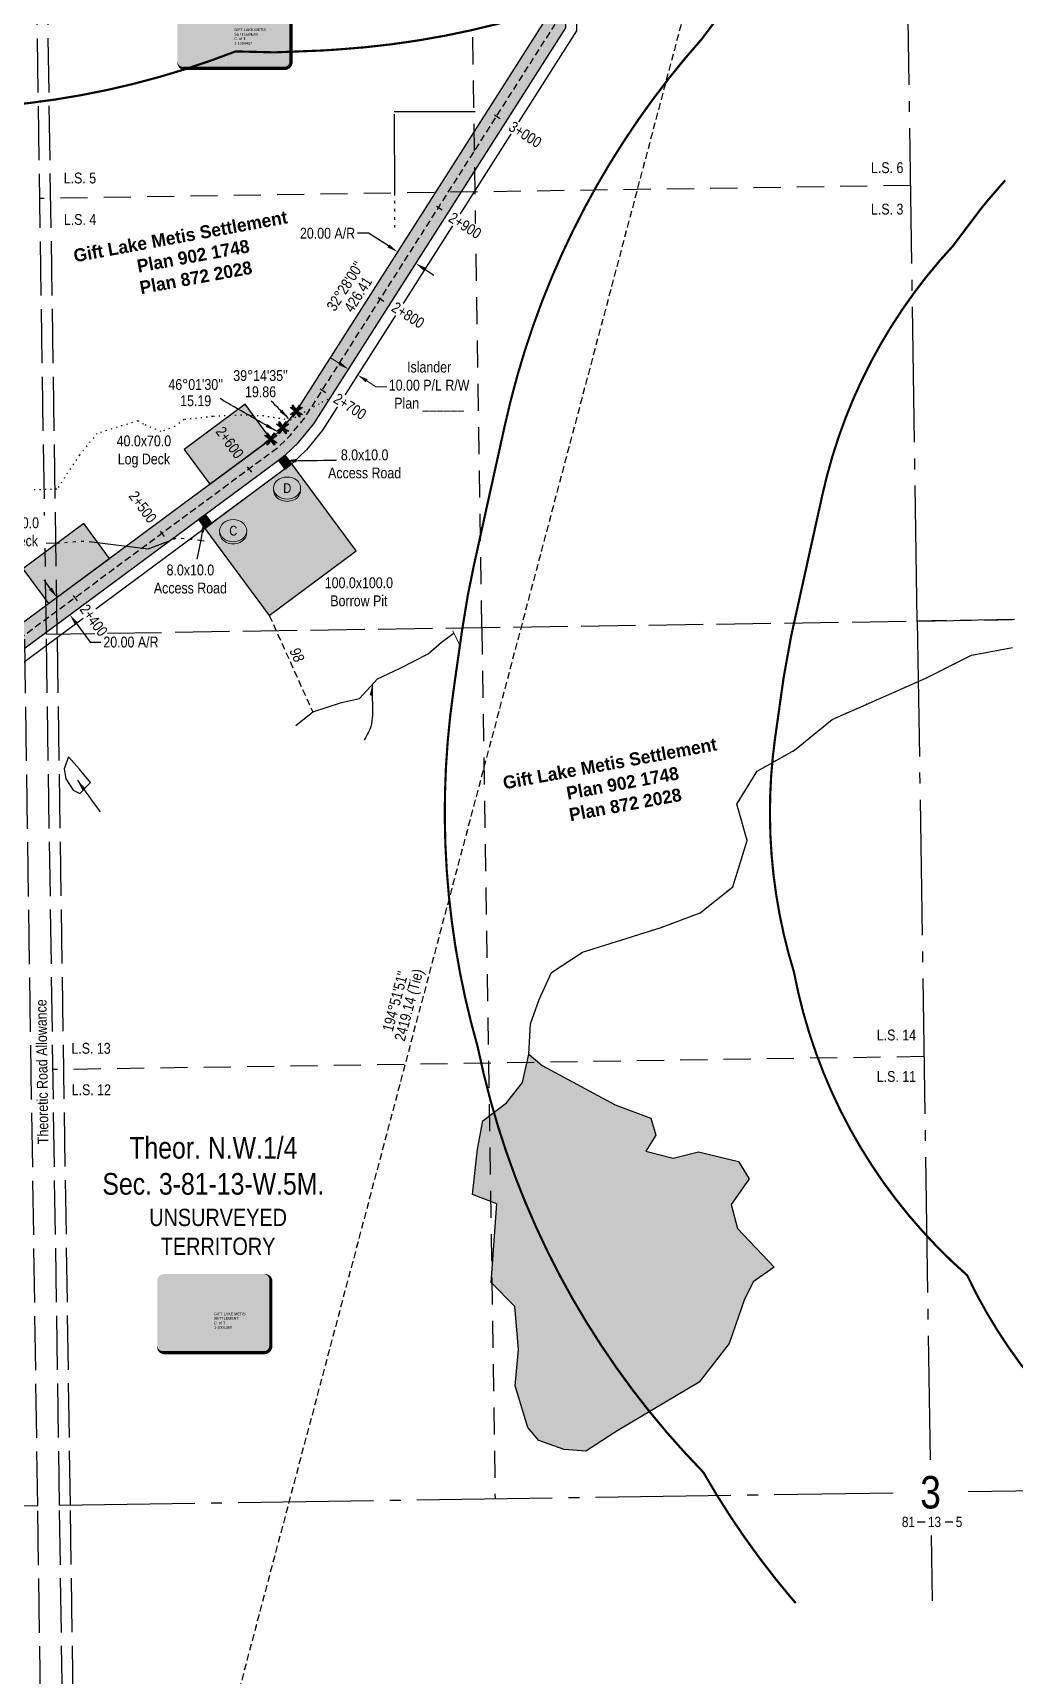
# Model space of a CAD drawing. Extents: x 562422 to 574052, y 6201080 to 6208306.
# Drawn here: x 564962 to 565868, y 6205594 to 6207110 of the extents above; entities that cross this region are included whole.
import ezdxf
from ezdxf.enums import TextEntityAlignment as Align

# ---------------------------------------------------------------- set-up
doc = ezdxf.new("R2018")
doc.units = 0
doc.header["$LTSCALE"] = 5
doc.header["$PDSIZE"] = 0.5
for name, pattern in [('DASHDOT2', [12.7, 6.35, -3.175, 0, -3.175]), ('foc-LSD', [8, 5, -3]), ('foc-QUARTERLINE', [33, 25, -3, 2, -3]), ('foc-SEISMIC', [20.5, 15, -1, 0.5, -1, 0.5, -1, 0.5, -1]), ('foc-TIELINE', [1.875, 1.25, -0.625]), ('foc-TOPO', [1, 0.2, -0.8]), ('foc-UNSURVEYED', [12.5, 10, -2.5]), ('foc-WHEELTRACKS', [2, 0.4, -1.6]), ('Solid', [0])]:
    doc.linetypes.add(name, pattern=pattern)
doc.layers.get('Defpoints').update_dxf_attribs({"color": 9})
for name, color, linetype in [('10', 1, 'Continuous'), ('9', 3, 'Continuous'), ('AS-OWNER', 7, 'Continuous'), ('AS-SEISMIC', 224, 'foc-SEISMIC'), ('AS-WILDLIFE', 131, 'DASHDOT2'), ('C-RW', 13, 'Continuous'), ('C-SYMBOL', 7, 'Continuous'), ('L-BD', 7, 'Continuous'), ('L-MON', 1, 'Continuous'), ('L-ROAD-T', 7, 'Continuous'), ('L-SECLBL', 7, 'Continuous'), ('L-SECQ', 8, 'foc-QUARTERLINE'), ('L-SECTION-LSD', 7, 'foc-LSD'), ('L-TIE', 7, 'foc-TIELINE'), ('L-TITLEDB-T', 4, 'Continuous'), ('L-UNS-T', 3, 'Continuous'), ('L-USEC', 7, 'foc-UNSURVEYED'), ('P-BUFFER-H 100m', 191, 'Continuous'), ('P-CHAINAGE-CL', 201, 'foc-TIELINE'), ('P-PROPOSED', 10, 'Continuous'), ('P-PROPOSED-H', 21, 'Continuous'), ('P-TEMP-H', 41, 'Continuous'), ('P-TEMP_BORROW PIT', 46, 'Continuous'), ('P-TEMP_LOG DECK', 46, 'Continuous'), ('P-TXT', 4, 'Continuous'), ('T-TIE', 201, 'foc-TIELINE'), ('T-VEGETATION CHANGE', 104, 'foc-TOPO'), ('T-WATER', 160, 'Continuous'), ('T-WATER-H', 133, 'Continuous'), ('T-WATER-P3', 160, 'foc-WHEELTRACKS'), ('T-WATER-T', 170, 'Continuous'), ('WETLAND', 143, 'Continuous'), ('WETLAND-T', 146, 'Continuous')]:
    doc.layers.add(name, color=color, linetype=linetype)
for name, color, linetype, lineweight in [('C-AR-T', 13, 'Continuous', 9), ('Lines', 7, 'Continuous', 0), ('P-CHAINAGE-T', 201, 'Continuous', 18), ('P-TEMP-T', 46, 'Continuous', 18), ('T-TIE-T', 201, 'Continuous', 18)]:
    doc.layers.add(name, color=color, linetype=linetype, lineweight=lineweight)
doc.styles.add('100L', font='ARIALN.TTF', dxfattribs={"height": 11})
doc.styles.add('175L', font='ARIALN.TTF', dxfattribs={"height": 20})
doc.styles.add('80CG', font='ARIALN.TTF', dxfattribs={"height": 10})
doc.styles.add('80L', font='ARIALN.TTF', dxfattribs={"height": 10})
doc.styles.add('80LS', font='ARIALNI.TTF', dxfattribs={"height": 10})
doc.styles.add('Crossing', font='ARIALN.TTF', dxfattribs={"height": 10})
doc.styles.add('foc-LtypeFont', font='ARIALN.TTF', dxfattribs={"height": 7.35})
doc.styles.add('MtXpl_Cordia_New', font='')
doc.styles.add('SIMPLEX', font='ARIALN.TTF')
doc.styles.get("Standard").update_dxf_attribs({"font": 'ARIALN.TTF'})
doc.styles.get('MtXpl_Cordia_New').set_extended_font_data('Cordia New', bold=True)
doc.linetypes.add('foc-TOPO-flowdirection-NOLINE', pattern='A,0,[">",foc-LtypeFont,S=0.3,R=0,X=0,Y=-0.945],-20,[">",foc-LtypeFont,S=0.3,R=0,X=0,Y=-0.945],0', length=20)
doc.dimstyles.new('Compass 5 000', dxfattribs={"dimscale": 5, "dimtxt": 9, "dimasz": 2, "dimexe": 0.2, "dimexo": 0.0625, "dimgap": 0.5, "dimtad": 0, "dimtih": 1, "dimtoh": 1, "dimzin": 0, "dimdsep": 46, "dimtxsty": '80CG', "dimcen": 0.1, "dimse1": 1, "dimse2": 1, "dimclrd": 256, "dimclrt": 256, "dimaunit": 1, "dimadec": 4, "dimazin": 0, "dimtfac": 0.06, "dimtofl": 0, "dimtmove": 0, "dimatfit": 1, "dimfxl": 0.2, "dimtolj": 1, "dimtzin": 0, "dimlwd": -1, "dimarcsym": 0})

# ---------------------------------------------------------------- blocks, each defined once
blk = doc.blocks.new('L-SECLBL')
at = {"layer": '9', "color": 7}
for p, q in [((-5.1, -27.8), (-12.3, -27.8)), ((20.7, -27.8), (13.5, -27.8))]:
    blk.add_line(p, q, dxfattribs=at)
at = {"layer": '10', "color": 2, "style": 'SIMPLEX'}
blk.add_attdef('SEC', text='', height=30, dxfattribs=at).set_placement((0, 0), align=Align.MIDDLE)
at = {"layer": '10', "color": 5, "style": '80L'}
blk.add_attdef('TWP', text='', height=9.5, dxfattribs=at).set_placement((-14.4, -27.4), align=Align.MIDDLE_RIGHT)
blk.add_attdef('RGE', text='', height=9.5, dxfattribs=at).set_placement((3.6, -27.4), align=Align.MIDDLE_CENTER)
blk.add_attdef('MER', text='', height=9.5, dxfattribs=at).set_placement((23.2, -27.4), align=Align.MIDDLE_LEFT)
blk = doc.blocks.new('*U43')
h = blk.add_hatch(color=255)
edge = h.paths.add_edge_path()
edge.add_line((-46.5, -37), (46.5, -37))
edge.add_arc((46.5, -31), 6, 270, 360)
edge.add_line((52.5, -31), (52.5, 29.5))
edge.add_arc((46.5, 29.5), 6, 0, 90)
edge.add_line((46.5, 35.5), (-46.5, 35.5))
edge.add_arc((-46.5, 29.5), 6, 90, 180)
edge.add_line((-52.5, 29.5), (-52.5, -31))
edge.add_arc((-46.5, -31), 6, 180, 270)
at = {"color": 14, "flags": 128}
blk.add_lwpolyline([(-46.5, -37, 3, 3, 0), (46.5, -37, 3, 3, 0.414214), (52.5, -31, 3, 3, 0), (52.5, 29.5, 3, 0, 0.414214), (46.5, 35.5, 0, 0, 0), (-46.5, 35.5, 0, 0, 0.414214), (-52.5, 29.5, 0, 0, 0), (-52.5, -31, 0, 3, 0.414214)], format="xyseb", close=True, dxfattribs=at)
at = {"color": 14, "lineweight": 30, "flags": 104}
blk.add_attdef('ENTER_TEXT', text='', height=10, dxfattribs=at).set_placement((0, 0), align=Align.MIDDLE_CENTER)
blk = doc.blocks.new('*D46')
at = {"layer": 'Defpoints', "color": 0, "transparency": 16777216}
for p in [(565298.6, 6206908.2), (565289.7, 6206894.2), (565306.6, 6206883.4)]:
    blk.add_point(p, dxfattribs=at)
at = {"layer": 'P-TXT', "transparency": 16777216}
for p, q in [((565271.7, 6206925.3), (565261.7, 6206925.3)), ((565290.2, 6206913.6), (565271.7, 6206925.3)), ((565323.9, 6206892.1), (565332.3, 6206886.7))]:
    blk.add_line(p, q, dxfattribs=at)
for points in [[(565291.1, 6206915), (565289.3, 6206912.2), (565298.6, 6206908.2)], [(565324.8, 6206893.5), (565323, 6206890.7), (565315.5, 6206897.5)]]:
    blk.add_solid(points, dxfattribs=at)
at = {"layer": 'P-TXT', "transparency": 16777216, "insert": (565234, 6206925.3), "char_height": 10, "attachment_point": 5, "style": '80CG'}
blk.add_mtext('\\A1;20.00 A/R', dxfattribs=at)
blk = doc.blocks.new('TEMP')
h = blk.add_hatch(color=255)
h.dxf.hatch_style = 1
h.paths.add_polyline_path([(0, 0.25), (-0.67, 1.15), (-0.67, 0.67), (-1.15, 0.67), (-0.25, 0), (-1.15, -0.67), (-0.67, -0.67), (-0.67, -1.15), (0, -0.25), (0.67, -1.15), (0.67, -0.67), (1.15, -0.67), (0.25, 0), (1.15, 0.67), (0.67, 0.67), (0.67, 1.15)])
h.paths.add_polyline_path([(0.57, 0.85), (0.57, 0.57), (0.85, 0.57), (0.08, 0), (0.85, -0.57), (0.57, -0.57), (0.57, -0.85), (0, -0.08), (-0.57, -0.85), (-0.57, -0.57), (-0.85, -0.57), (-0.08, 0), (-0.85, 0.57), (-0.57, 0.57), (-0.57, 0.85), (0, 0.08)], flags=16)
h = blk.add_hatch(color=1)
h.dxf.hatch_style = 1
h.paths.add_polyline_path([(0, 0.08), (-0.57, 0.85), (-0.57, 0.57), (-0.85, 0.57), (-0.08, 0), (-0.85, -0.57), (-0.57, -0.57), (-0.57, -0.85), (0, -0.08), (0.57, -0.85), (0.57, -0.57), (0.85, -0.57), (0.08, 0), (0.85, 0.57), (0.57, 0.57), (0.57, 0.85)])
at = {"color": 1}
for p, q in [((-0.08, 0), (0.08, 0)), ((0, 0.08), (0, -0.08))]:
    blk.add_line(p, q, dxfattribs=at)
at = {"color": 255, "flags": 128}
blk.add_lwpolyline([(-0.25, 0), (-1.15, 0.67), (-0.67, 0.67), (-0.67, 1.15), (0, 0.25), (0.67, 1.15), (0.67, 0.67), (1.15, 0.67), (0.25, 0), (1.15, -0.67), (0.67, -0.67), (0.67, -1.15), (0, -0.25), (-0.67, -1.15), (-0.67, -0.67), (-1.15, -0.67)], close=True, dxfattribs=at)
at = {"color": 1, "flags": 128}
blk.add_lwpolyline([(-0.08, 0), (-0.85, 0.57), (-0.57, 0.57), (-0.57, 0.85), (0, 0.08), (0.57, 0.85), (0.57, 0.57), (0.85, 0.57), (0.08, 0), (0.85, -0.57), (0.57, -0.57), (0.57, -0.85), (0, -0.08), (-0.57, -0.85), (-0.57, -0.57), (-0.85, -0.57)], close=True, dxfattribs=at)
blk = doc.blocks.new('*D56')
at = {"layer": 'Defpoints', "color": 0, "transparency": 16777216}
for p in [(564990.8, 6206594.1), (565002.7, 6206578), (564996.1, 6206573.1)]:
    blk.add_point(p, dxfattribs=at)
at = {"layer": 'P-TXT', "transparency": 16777216}
for p, q in [((564978.3, 6206597.2), (564972.3, 6206605.3)), ((565002.1, 6206565.1), (565014.8, 6206547.9)), ((565014.8, 6206547.9), (565024.8, 6206547.9))]:
    blk.add_line(p, q, dxfattribs=at)
for points in [[(564979.6, 6206598.2), (564976.9, 6206596.2), (564984.2, 6206589.2)], [(565003.4, 6206566.1), (565000.7, 6206564.1), (564996.1, 6206573.1)]]:
    blk.add_solid(points, dxfattribs=at)
at = {"layer": 'P-TXT', "transparency": 16777216, "insert": (565052.5, 6206547.9), "char_height": 10, "attachment_point": 5, "style": '80CG'}
blk.add_mtext('\\A1;20.00 A/R', dxfattribs=at)
blk = doc.blocks.new('*D65')
at = {"layer": 'C-AR-T', "transparency": 16777216}
for p, q in [((565244.9, 6206805.2), (565236.5, 6206810.6)), ((565270.2, 6206789.1), (565278.7, 6206783.7)), ((565278.7, 6206783.7), (565288.7, 6206783.7))]:
    blk.add_line(p, q, dxfattribs=at)
for points in [[(565245.8, 6206806.6), (565244, 6206803.8), (565253.4, 6206799.8)], [(565271.1, 6206790.5), (565269.3, 6206787.7), (565261.8, 6206794.5)]]:
    blk.add_solid(points, dxfattribs=at)
at = {"layer": 'Defpoints', "color": 0, "transparency": 16777216}
for p in [(565260.3, 6206810.8), (565268.8, 6206805.4), (565261.8, 6206794.5)]:
    blk.add_point(p, dxfattribs=at)
at = {"layer": 'C-AR-T', "transparency": 16777216, "insert": (565327.8, 6206783.7), "char_height": 10, "attachment_point": 5, "style": '80CG'}
blk.add_mtext('\\A1;Islander^J10.00 P/L R/W\\PPlan ______', dxfattribs=at)
blk = doc.blocks.new('XING3')
h = blk.add_hatch(color=250)
h.dxf.hatch_style = 1
edge = h.paths.add_edge_path()
edge.add_ellipse((0, -2), major_axis=(-12.5, 0), ratio=0.816297, start_angle=0, end_angle=180)
edge.add_line((12.5, -2), (12.5, 0))
edge.add_ellipse((0, 0), major_axis=(-12.5, 0), ratio=0.816297, start_angle=0, end_angle=180, ccw=False)
edge.add_line((-12.5, 0), (-12.5, -2))
at = {"layer": 'P-BUFFER-H 100m'}
h = blk.add_hatch(color=256, dxfattribs=at)
h.dxf.hatch_style = 1
edge = h.paths.add_edge_path()
edge.add_ellipse((0, 0), major_axis=(-12.5, 0), ratio=0.816297, start_angle=0, end_angle=360)
at = {"color": 250}
blk.add_ellipse((0, 0), major_axis=(-12.5, 0), ratio=0.816297, dxfattribs=at)
blk.add_ellipse((0, -2), major_axis=(-12.5, 0), ratio=0.816297, start_param=0, end_param=3.141593, dxfattribs=at)
at = {"color": 250, "style": 'Crossing'}
blk.add_attdef('CROSSING', text='', height=9, dxfattribs=at).set_placement((0.1, 0), align=Align.MIDDLE_CENTER)
at = {"color": 250, "style": 'Crossing', "flags": 1}
for tag, p in [('OWNER', (0.1, -12.5)), ('DESCRIPTION', (0.1, -25.8)), ('LOCATION', (0.1, -39.3)), ('DWG_REF', (0.1, -52.8))]:
    blk.add_attdef(tag, text='', height=9, dxfattribs=at).set_placement(p, align=Align.MIDDLE_CENTER)

msp = doc.modelspace()

# ---------------------------------------------------------------- hatches: boundary and pattern name
at = {"layer": 'P-PROPOSED-H'}
h = msp.add_hatch(color=256, dxfattribs=at)
h.dxf.hatch_style = 1
h.paths.add_polyline_path([(563046.511, 6205581.999), (563216.422, 6205584.93), (564220.045, 6205674.947), (564521.527, 6206221.861), (565194.564, 6206720.026), (565207.281, 6206732.296), (565221.337, 6206749.504), (565453.892, 6207115.017), (565453.938, 6207392.921), (565433.947, 6207392.924), (565433.902, 6207120.839), (565205.106, 6206761.234), (565192.548, 6206745.86), (565181.622, 6206735.318), (564506.126, 6206235.333), (564207.67, 6205693.908), (563215.355, 6205604.905), (563046.166, 6205601.987)])
at = {"layer": 'P-TEMP-H'}
h = msp.add_hatch(color=256, dxfattribs=at)
h.dxf.hatch_style = 1
h.paths.add_polyline_path([(565181.622, 6206735.318), (565157.835, 6206767.454), (565101.597, 6206725.828), (565125.383, 6206693.692)])
h = msp.add_hatch(color=256, dxfattribs=at)
h.dxf.hatch_style = 1
h.paths.add_polyline_path([(565260.501, 6206632.039), (565201.035, 6206712.38), (565120.694, 6206652.914), (565180.16, 6206572.573)])
h = msp.add_hatch(color=256, dxfattribs=at)
h.dxf.hatch_style = 1
h.paths.add_polyline_path([(565188.661, 6206715.657), (565194.607, 6206707.623), (565201.035, 6206712.38), (565195.037, 6206720.483), (565194.564, 6206720.026)])
h = msp.add_hatch(color=256, dxfattribs=at)
h.dxf.hatch_style = 1
h.paths.add_polyline_path([(565114.747, 6206660.948), (565120.694, 6206652.914), (565127.121, 6206657.671), (565121.174, 6206665.705)])
h = msp.add_hatch(color=256, dxfattribs=at)
h.dxf.hatch_style = 1
h.paths.add_polyline_path([(565032.741, 6206625.12), (565008.954, 6206657.256), (564952.715, 6206615.63), (564976.502, 6206583.493)])
at = {"layer": 'T-WATER-H'}
h = msp.add_hatch(color=256, dxfattribs=at)
h.dxf.hatch_style = 1
h.paths.add_polyline_path([(565472.629, 6205800.883), (565452.458, 6205802.625), (565429.077, 6205810.709), (565418.922, 6205822.831), (565407.302, 6205861.328), (565410.257, 6205894.746), (565406.846, 6205934.559), (565384.958, 6205956.654), (565390.381, 6206029.177), (565367.876, 6206038.045), (565372.514, 6206079.624), (565377.35, 6206106.052), (565399.323, 6206122.532), (565414.022, 6206141.18), (565419.914, 6206167.435), (565432.116, 6206156.927), (565499.653, 6206120.573), (565532.629, 6206108.299), (565537.039, 6206092.835), (565527.771, 6206077.97), (565553.196, 6206071.6), (565576.579, 6206077.174), (565613.495, 6206068.331), (565623.171, 6206052.436), (565606.543, 6206028.623), (565612.673, 6206006.462), (565646.261, 6205970.938), (565627.044, 6205957.402), (565618.598, 6205940.312), (565604.756, 6205900.234), (565577.105, 6205864.655), (565502.164, 6205820.165)])

# ---------------------------------------------------------------- linework, layer by layer
at = {"layer": 'AS-SEISMIC'}
msp.add_line((565295.434, 6207037.866, 672.211), (565375.404, 6207037.83, 672.474), dxfattribs=at)
at = {"layer": 'AS-SEISMIC', "flags": 128}
for points in [[(565295.613, 6207035.292), (565295.921, 6206930.685), (565295.899, 6206930.684)], [(564809.991, 6206626.957), (564896.475, 6206639.991), (564925.011, 6206639.613), (564982.399, 6206639.296), (565010.486, 6206641.343), (565068.493, 6206633.935), (565095.433, 6206644.322), (565120.026, 6206641.546)]]:
    msp.add_lwpolyline(points, dxfattribs=at)
at = {"layer": 'C-RW', "flags": 128}
msp.add_lwpolyline([(565008.304, 6206569.725), (564529.227, 6206215.125), (564226.232, 6205665.466), (563216.955, 6205574.942), (563120.247, 6205573.274), (563118.77, 6205658.872), (563128.764, 6205659.045), (563130.068, 6205583.44), (563216.422, 6205584.93), (564220.045, 6205674.947), (564521.527, 6206221.861), (565194.564, 6206720.026), (565207.281, 6206732.296), (565221.337, 6206749.504), (565453.892, 6207115.017), (565453.916, 6207262.98), (565463.912, 6207262.978), (565463.887, 6207112.106), (565229.453, 6206743.639), (565214.648, 6206725.514), (565201.035, 6206712.38), (565020.095, 6206578.453)], dxfattribs=at)
at = {"layer": 'L-SECQ'}
for p, q in [((565778.545, 6206567.359), (565766.854, 6207331.688)), ((565778.545, 6206567.359), (565790.349, 6205793.047)), ((564986.576, 6205751.031), (565756.11, 6205762.545)), ((565825.353, 6205763.581), (565891.251, 6205764.567)), ((563357.932, 6205726.661), (564966.471, 6205750.73)), ((565791.416, 6205723.088), (565792.337, 6205662.645))]:
    msp.add_line(p, q, dxfattribs=at)
at = {"layer": 'L-SECTION-LSD'}
for p, q in [((565376.484, 6206561.34), (565364.26, 6207365.644)), ((565772.394, 6206969.512), (564968.35, 6206957.472)), ((565376.484, 6206561.34), (565388.691, 6205757.047)), ((565784.676, 6206165.212), (564980.5, 6206153.176))]:
    msp.add_line(p, q, dxfattribs=at)
at = {"layer": 'L-USEC'}
for p, q in [((564974.423, 6206555.324), (564962.278, 6207359.626)), ((564984.476, 6206555.476), (564972.33, 6207359.777)), ((565030.852, 6206556.166), (565778.545, 6206567.359)), ((566180.605, 6206573.376), (565778.544, 6206567.357)), ((565778.545, 6206567.359), (565865.945, 6206568.667)), ((564966.471, 6205750.73), (564954.318, 6206555.02)), ((564974.423, 6206555.321), (565019.158, 6206555.991)), ((564986.576, 6205751.034), (564974.423, 6206555.324)), ((564996.629, 6205751.186), (564984.476, 6206555.476))]:
    msp.add_line(p, q, dxfattribs=at)
at = {"layer": 'L-USEC', "color": 2}
msp.add_line((564984.475, 6206555.472), (564984.264, 6206569.485), dxfattribs=at)
at = {"layer": 'L-USEC', "flags": 128}
for points in [[(564978.256, 6204945.936), (564966.471, 6205750.73)], [(564998.361, 6204946.23), (564986.577, 6205751.024)], [(565008.419, 6204946.377), (564996.634, 6205751.172)]]:
    msp.add_lwpolyline(points, dxfattribs=at)
at = {"layer": 'Lines', "color": 0, "linetype": 'Solid'}
msp.add_line((565349.767, 6206558.452, 677.371), (565356.201, 6206544.619, 677.065), dxfattribs=at)
at = {"layer": 'P-CHAINAGE-CL'}
for p, q in [((565393.404, 6207031.118), (565386.657, 6207035.411)), ((565339.748, 6206946.786), (565333.001, 6206951.078)), ((565286.092, 6206862.454), (565279.345, 6206866.746)), ((565232.436, 6206778.121), (565225.69, 6206782.414)), ((565163.962, 6206704.837), (565159.205, 6206711.264)), ((565083.621, 6206645.37), (565078.864, 6206651.798)), ((565003.28, 6206585.904), (564998.523, 6206592.331))]:
    msp.add_line(p, q, dxfattribs=at)
at = {"layer": 'P-TEMP_BORROW PIT', "flags": 128}
for points in [[(565260.501, 6206632.039), (565201.035, 6206712.38), (565120.694, 6206652.914), (565180.16, 6206572.573)], [(565114.747, 6206660.948), (565120.694, 6206652.914), (565127.121, 6206657.671), (565121.174, 6206665.705)]]:
    msp.add_lwpolyline(points, close=True, dxfattribs=at)
msp.add_lwpolyline([(565188.661, 6206715.657), (565194.607, 6206707.623), (565201.035, 6206712.38), (565195.037, 6206720.483), (565194.564, 6206720.026), (565188.661, 6206715.657), (565188.661, 6206715.657)], dxfattribs=at)
at = {"layer": 'P-TEMP_LOG DECK', "flags": 128}
for points in [[(565181.622, 6206735.318), (565157.835, 6206767.454), (565101.597, 6206725.828), (565125.383, 6206693.692)], [(565032.741, 6206625.12), (565008.954, 6206657.256), (564952.715, 6206615.63), (564976.502, 6206583.493)]]:
    msp.add_lwpolyline(points, close=True, dxfattribs=at)
at = {"layer": 'T-TIE', "flags": 128}
msp.add_lwpolyline([(565180.16, 6206572.573), (565220.346, 6206483.535)], dxfattribs=at)
at = {"layer": 'T-VEGETATION CHANGE'}
msp.add_lwpolyline([(565234.089, 6206772.031), (565226.422, 6206767.805), (565199.741, 6206752.8), (565174.885, 6206756.663), (565154.554, 6206757.549), (565128.008, 6206756.143), (565101.507, 6206753.316), (565092.894, 6206746.949), (565080.435, 6206742.234), (565064.332, 6206748.954), (565058.765, 6206752.132), (565021.299, 6206740.569), (565004.917, 6206720.673), (565004.899, 6206720.728), (564984.198, 6206689.03), (564960.753, 6206688.337)], dxfattribs=at)
at = {"layer": 'T-WATER'}
msp.add_lwpolyline([(565204.625, 6206471.041), (565220.346, 6206483.535), (565247.01, 6206492.196), (565263.385, 6206495.713), (565280.277, 6206513.924), (565300.332, 6206523.64), (565326.855, 6206537.203), (565339.328, 6206547.745), (565350.895, 6206556.551)], dxfattribs=at)
at = {"layer": 'T-WATER', "flags": 128}
msp.add_lwpolyline([(565472.629, 6205800.883), (565452.458, 6205802.625), (565429.077, 6205810.709), (565418.922, 6205822.831), (565407.302, 6205861.328), (565410.257, 6205894.746), (565406.846, 6205934.559), (565384.958, 6205956.654), (565390.381, 6206029.177), (565367.876, 6206038.045), (565372.514, 6206079.624), (565377.35, 6206106.052), (565399.323, 6206122.532), (565414.022, 6206141.18), (565419.914, 6206167.435), (565432.116, 6206156.927), (565499.653, 6206120.573), (565532.629, 6206108.299), (565537.039, 6206092.835), (565527.771, 6206077.97), (565553.196, 6206071.6), (565576.579, 6206077.174), (565613.495, 6206068.331), (565623.171, 6206052.436), (565606.543, 6206028.623), (565612.673, 6206006.462), (565646.261, 6205970.938), (565627.044, 6205957.402), (565618.598, 6205940.312), (565604.756, 6205900.234), (565577.105, 6205864.655), (565502.164, 6205820.165), (565472.629, 6205800.883)], close=True, dxfattribs=at)
at = {"layer": 'WETLAND', "flags": 128}
msp.add_lwpolyline([(564990.801, 6206430.786), (564992.52, 6206421.69), (564999.082, 6206411.363), (565005.343, 6206408.221), (565015.165, 6206418.194), (565005.015, 6206430.709), (564994.957, 6206441.878), (564990.801, 6206430.787)], dxfattribs=at)

# ---------------------------------------------------------------- block references
at = {"layer": 'AS-OWNER'}
ref = msp.add_blockref('*U43', (565147.88, 6207114.547), dxfattribs=dict(at, xscale=0.9990974636864225, yscale=0.9990974636864225, zscale=0.9990974636864225))
lines = msp.add_mtext('GIFT LAKE METIS \\PSETTLEMENT\\PC. of T.\\P1-1004487', dxfattribs={"layer": '0', "color": 14, "insert": (565147.88, 6207114.547), "char_height": 2.5, "attachment_point": 1})
ref.add_attrib('ENTER_TEXT', '', (565147.88, 6207114.547), dxfattribs={"flags": 104}).embed_mtext(lines)
ref = msp.add_blockref('*U43', (565129.168, 6205928.948), dxfattribs=dict(at, xscale=0.9990974636864225, yscale=0.9990974636864225, zscale=0.9990974636864225))
lines = msp.add_mtext('GIFT LAKE METIS \\PSETTLEMENT\\PC. of T.\\P1-1004460', dxfattribs={"layer": '0', "color": 14, "insert": (565129.168, 6205928.948), "char_height": 2.5, "attachment_point": 1})
ref.add_attrib('ENTER_TEXT', '', (565129.168, 6205928.948), dxfattribs={"flags": 104}).embed_mtext(lines)
at = {"layer": 'C-AR-T', "xscale": 0.9995440000000001, "yscale": 0.9995440000000001, "zscale": 0.9995440000000001}
for p, values in [((565196.699, 6206690.041), {'CROSSING': 'D'}), ((565146.877, 6206650.756), {'CROSSING': 'C'})]:
    msp.add_blockref('XING3', p, dxfattribs=at).add_auto_attribs(values)
at = {"layer": 'L-MON', "xscale": 5, "yscale": 5, "zscale": 5}
for p in [(565205.106, 6206761.234), (565181.622, 6206735.318), (565192.548, 6206745.86)]:
    msp.add_blockref('TEMP', p, dxfattribs=at)
at = {"layer": 'L-SECLBL', "xscale": 0.9995409999999935, "yscale": 0.9995409999999935, "zscale": 0.9995409999999935}
msp.add_blockref('L-SECLBL', (565790.807, 6205763.064), dxfattribs=at).add_auto_attribs({'SEC': '3', 'TWP': '81', 'RGE': '13', 'MER': '5'})

# ---------------------------------------------------------------- texts
at = {"layer": 'C-SYMBOL', "color": 3, "insert": (565128.575, 6206091.063), "char_height": 19.99088, "width": 203.14961, "attachment_point": 2, "style": '175L'}
msp.add_mtext('Theor. N.W.1/4 \\PSec. 3-81-13-W.5M.', dxfattribs=at)
at = {"layer": 'L-BD', "style": '80L'}
for s, height, rotation, p in [("32°28'00''", 9.9955, 57.5338, (565250.158, 6206876.514)), ('426.41', 9.9955, 57.5338, (565262.176, 6206868.868)), ("194°51'51''", 9.99545, 75.1359, (565296.501, 6206216.276)), ('2419.14 (Tie)', 9.99545, 75.1359, (565310.268, 6206212.622))]:
    msp.add_text(s, height=height, rotation=rotation, dxfattribs=at).set_placement(p, align=Align.MIDDLE)
at = {"layer": 'L-BD', "char_height": 9.99545, "attachment_point": 1, "line_spacing_factor": 0.9, "style": '80L'}
for s, insert, width in [("\\pxqc;46°01'30'' 15.19", (565087.3, 6206790.724), 49.91358), ("\\pxqc;39°14'35'' 19.86", (565139.897, 6206798.996), 64.53211)]:
    msp.add_mtext(s, dxfattribs=dict(at, insert=insert, width=width))
at = {"layer": 'L-ROAD-T', "style": '80L'}
msp.add_text('Theoretic Road Allowance', height=9.99541, rotation=90.820424, dxfattribs=at).set_placement((564970.425, 6206151.256), align=Align.MIDDLE_CENTER)
at = {"layer": 'L-TITLEDB-T', "style": 'MtXpl_Cordia_New'}
for s, p in [('Plan 902 1748', (565059.323, 6206888.955)), ('Plan 872 2028', (565061.808, 6206869.105)), ('Gift Lake Metis Settlement', (565397.184, 6206411.877)), ('Plan 902 1748', (565455.795, 6206402.335)), ('Plan 872 2028', (565458.28, 6206382.485))]:
    msp.add_text(s, height=11.98339, rotation=10.407242, dxfattribs=at).set_placement(p)
at = {"layer": 'L-UNS-T', "color": 3, "insert": (565132.963, 6206003.332), "char_height": 15.99266, "attachment_point": 5, "style": '80L'}
msp.add_mtext_dynamic_manual_height_columns('\\pxqc;UNSURVEYED TERRITORY', width=126.29909, gutter_width=47.457, heights=[0], dxfattribs=at)
at = {"layer": 'P-CHAINAGE-T', "style": '80L'}
for s, p in [('2+600', (565143.743, 6206732.152)), ('2+500', (565063.403, 6206672.686)), ('2+400', (565018.163, 6206568.046))]:
    msp.add_text(s, height=9.9954, rotation=306.508056, dxfattribs=at).set_placement(p, align=Align.MIDDLE_CENTER)
at = {"layer": 'P-TEMP-T', "char_height": 9.99541, "attachment_point": 1, "style": '80L'}
for s, width, insert in [('\\pxqc;40.0x70.0\\PLog Deck', 59.98244, (565034.477, 6206738.639)), ('\\pxqc;8.0x10.0\\PAccess Road', 80.97744, (565227.764, 6206725.758)), ('\\pxqc;8.0x10.0\\PAccess Road', 80.97744, (565066.889, 6206619.493)), ('\\pxqc;100.0x100.0\\PBorrow Pit', 59.98244, (565232.968, 6206607.686))]:
    msp.add_mtext_dynamic_manual_height_columns(s, width=width, gutter_width=49.977, heights=[0], dxfattribs=dict(at, insert=insert))
at = {"layer": 'T-TIE-T', "style": '80LS'}
msp.add_text('98', height=9.9955, rotation=295.419, dxfattribs=at).set_placement((565205.856, 6206536.147), align=Align.MIDDLE)

# ---------------------------------------------------------------- dimensions: what is measured, and where the dimension line sits
at = {"layer": 'P-TXT'}
for base, p1, p2, angle, picture, middle in [((565298.607, 6206908.192), (565306.555, 6206883.443), (565289.688, 6206894.175), 147.533766, '*D46', (565233.994, 6206925.293)), ((564996.101, 6206573.129), (564990.771, 6206594.055), (565002.664, 6206577.987), 306.507932, '*D56', (565052.49, 6206547.927))]:
    dim = msp.add_linear_dim(base=base, p1=p1, p2=p2, angle=angle, text='20.00 A/R', dimstyle='Compass 5 000', dxfattribs=at)
    dim.commit()
    dim.dimension.update_dxf_attribs({"geometry": picture, "text_midpoint": middle, "dimtype": 161})

# ---------------------------------------------------------------- leaders
at = {"layer": 'L-BD', "path_type": 1}
for points in [[(565186.339, 6206742.925), (565134.802, 6206772.653)], [(565197.976, 6206754.373), (565182.09, 6206770.438)]]:
    msp.add_leader(points, dimstyle='Compass 5 000', override={"dimgap": 0.5, "dimtad": 0}, dxfattribs=at)
at = {"layer": 'P-TEMP-T', "path_type": 1}
for points in [[(565195.248, 6206715.255), (565242.147, 6206715.921)], [(565120.431, 6206659.34), (565113.36, 6206624.496)]]:
    msp.add_leader(points, dimstyle='Compass 5 000', override={"dimgap": 0.5, "dimtad": 0}, dxfattribs=at)
at = {"layer": 'T-WATER-T', "path_type": 1}
msp.add_leader([(565275.281, 6206508.538), (565271.975, 6206464.882), (565267.875, 6206457.764)], dimstyle='Compass 5 000', override={"dimgap": 0.5, "dimtad": 0}, dxfattribs=at)
at = {"layer": 'WETLAND-T', "path_type": 1}
msp.add_leader([(565002.996, 6206420.335), (565023.956, 6206391.105)], dimstyle='Compass 5 000', override={"dimgap": 0.5, "dimtad": 0}, dxfattribs=at)

# ---------------------------------------------------------------- next in the draw order: texts
at = {"layer": 'L-SECTION-LSD', "attachment_point": 1, "style": '100L', "bg_fill": 3, "box_fill_scale": 1.5, "bg_fill_color": 256, "bg_fill_transparency": 0}
for s, width, insert, char_height in [('\\pxqr;L.S. 5', 30.38728, (564989.922, 6206981.367), 9.99544), ('\\pxql;L.S. 6', 30.46923, (565735.776, 6206990.907), 9.99544), ('\\pxql;L.S. 3', 30.36206, (565735.776, 6206952.64), 9.99544), ('\\pxqr;L.S. 4', 30.52597, (564989.922, 6206943.1), 9.99544), ('\\pxqr;L.S. 13', 36.81742, (564996.966, 6206177.88), 9.99544), ('L.S. 14', 36.98133, (565741.125, 6206190.162), 9.9954), ('\\pxqr;L.S. 12', 37.0948, (564996.966, 6206139.613), 9.99544)]:
    msp.add_mtext_dynamic_manual_height_columns(s, width=width, gutter_width=54.975, heights=[0], dxfattribs=dict(at, insert=insert, char_height=char_height))

# ---------------------------------------------------------------- next in the draw order: linework, layer by layer
at = {"layer": 'AS-WILDLIFE', "const_width": 2, "flags": 128}
for points in [[(565666.343, 6205660.664), (565662.152, 6205665.468), (565647.159, 6205683.751), (565632.731, 6205702.483), (565618.882, 6205721.646), (565605.624, 6205741.223), (565592.97, 6205761.196), (565580.932, 6205781.546), (565563.736, 6205799.739), (565547.125, 6205818.468), (565531.117, 6205837.714), (565515.727, 6205857.458), (565500.97, 6205877.68), (565486.863, 6205898.359), (565473.418, 6205919.476), (565460.649, 6205941.008), (565448.57, 6205962.935), (565437.192, 6205985.233), (565426.527, 6206007.881), (565416.585, 6206030.856), (565407.377, 6206054.135), (565398.912, 6206077.693), (565391.198, 6206101.509), (565384.243, 6206125.557), (565378.053, 6206149.813), (565372.637, 6206174.254), (565366.451, 6206197.159), (565360.958, 6206220.24), (565356.163, 6206243.476), (565352.072, 6206266.846), (565348.687, 6206290.329), (565346.011, 6206313.903), (565344.048, 6206337.547), (565342.798, 6206361.24), (565342.263, 6206384.959), (565342.444, 6206408.684), (565343.339, 6206432.393), (565344.95, 6206456.064), (565347.273, 6206479.676), (565350.307, 6206503.206), (565358.111, 6206558.1), (565363.485, 6206590.974), (565369.02, 6206618.244), (565397.727, 6206748.066), (565403.193, 6206771.247), (565409.352, 6206794.254), (565416.199, 6206817.065), (565423.727, 6206839.661), (565431.93, 6206862.021), (565440.801, 6206884.124), (565450.33, 6206905.951), (565460.511, 6206927.483), (565471.333, 6206948.699), (565482.787, 6206969.581), (565494.863, 6206990.11), (565507.549, 6207010.267), (565520.835, 6207030.034), (565534.707, 6207049.393), (565549.155, 6207068.328), (565564.164, 6207086.82), (565579.722, 6207104.854), (565599.461, 6207131.27), (565608.403, 6207142.195), (565613.397, 6207148.19), (565628.2, 6207165.483), (565643.525, 6207182.314), (565659.358, 6207198.669), (565675.684, 6207214.531), (565692.488, 6207229.886), (565691.6, 6207232.998), (565685.694, 6207256.621), (565681.171, 6207253.451), (565669.373, 6207245.933), (565629.412, 6207220.958), (565608.352, 6207208.241), (565586.911, 6207196.178), (565565.11, 6207184.78), (565542.969, 6207174.057), (565520.508, 6207164.02), (565506.521, 6207158.025), (565483.752, 6207148.679), (565460.706, 6207140.037), (565437.405, 6207132.108), (565413.871, 6207124.898), (565390.126, 6207118.417), (565366.194, 6207112.668), (565342.096, 6207107.658), (565317.856, 6207103.391), (565293.495, 6207099.872), (565269.039, 6207097.103), (565244.508, 6207095.088), (565229.522, 6207094.089), (565185.307, 6207092.366), (565149.064, 6207093.237), (565125.911, 6207084.644), (565102.498, 6207076.789), (565078.849, 6207069.677), (565054.987, 6207063.317), (565030.935, 6207057.714), (565006.718, 6207052.874), (564982.361, 6207048.803), (564957.887, 6207045.504), (564933.321, 6207042.98), (564908.687, 6207041.235), (564870.794, 6207031.22), (564825.304, 6207022.277), (564821.188, 6207021.591), (564799.704, 6207016.203), (564797.131, 6207014.946), (564775.265, 6207005.184), (564761.278, 6206999.188), (564741.205, 6206990.87), (564720.905, 6206983.12), (564700.396, 6206975.942), (564679.694, 6206969.343), (564658.815, 6206963.327), (564637.775, 6206957.9), (564616.591, 6206953.066), (564572.08, 6206941.303), (564516.724, 6206930.778), (564490.678, 6206926.771), (564466.488, 6206923.428), (564442.208, 6206920.825), (564417.859, 6206918.964), (564393.465, 6206917.846), (564369.048, 6206917.474), (564360.056, 6206917.473), (564343.342, 6206917.969), (564324.503, 6206914.521), (564305.554, 6206911.735), (564286.519, 6206909.617), (564267.421, 6206908.167), (564248.284, 6206907.389), (564227.305, 6206906.389), (564202.708, 6206905.596), (564178.097, 6206905.559), (564153.498, 6206906.279), (564128.932, 6206907.756), (564104.423, 6206909.986), (564079.994, 6206912.97), (564055.669, 6206916.703), (564044.64, 6206918.744)], [(565876.498, 6205878.028), (565873.941, 6205881.31), (565862.761, 6205896.907), (565852.212, 6205912.938), (565842.312, 6205929.377), (565833.076, 6205946.198), (565824.52, 6205963.375), (565810.259, 6205976.4), (565796.517, 6205989.972), (565783.315, 6206004.068), (565770.671, 6206018.667), (565758.605, 6206033.749), (565747.136, 6206049.288), (565736.281, 6206065.263), (565726.057, 6206081.648), (565716.478, 6206098.419), (565707.56, 6206115.551), (565699.316, 6206133.016), (565691.759, 6206150.79), (565684.899, 6206168.845), (565678.748, 6206187.153), (565673.315, 6206205.686), (565668.608, 6206224.418), (565664.634, 6206243.318), (565659.554, 6206260.941), (565655.125, 6206278.738), (565651.351, 6206296.686), (565648.238, 6206314.76), (565645.79, 6206332.936), (565644.011, 6206351.189), (565642.902, 6206369.496), (565642.466, 6206387.831), (565642.703, 6206406.169), (565643.612, 6206424.487), (565645.192, 6206442.759), (565647.442, 6206460.961), (565655.246, 6206515.855), (565662.064, 6206553.444), (565690.771, 6206683.266), (565695.156, 6206701.543), (565700.232, 6206719.64), (565705.992, 6206737.531), (565712.428, 6206755.19), (565719.53, 6206772.592), (565727.288, 6206789.711), (565735.691, 6206806.523), (565744.727, 6206823.004), (565754.382, 6206839.13), (565764.643, 6206854.877), (565775.496, 6206870.222), (565786.923, 6206885.145), (565798.909, 6206899.622), (565811.436, 6206913.634), (565838.092, 6206949.009), (565843.971, 6206956.07), (565856.157, 6206970.253), (565859.749, 6206974.115)]]:
    msp.add_lwpolyline(points, dxfattribs=at)
at = {"layer": 'P-CHAINAGE-CL', "flags": 128}
msp.add_lwpolyline([(563046.339, 6205591.993), (563215.889, 6205594.918), (564213.858, 6205684.428), (564513.827, 6206228.597), (565188.093, 6206727.672), (565199.915, 6206739.078), (565213.222, 6206755.369), (565443.897, 6207117.928), (565443.943, 6207392.923)], dxfattribs=at)
at = {"layer": 'T-WATER-P3', "flags": 128}
msp.add_lwpolyline([(565419.914, 6206167.435), (565421.395, 6206195.451), (565429.508, 6206218.086), (565440.85, 6206242.922), (565469.507, 6206261.575), (565542.002, 6206284.517), (565578.031, 6206298.006), (565608.31, 6206322.117), (565621.471, 6206364.727), (565611.966, 6206398.188), (565630.624, 6206428.822), (565665.114, 6206448.108), (565700.051, 6206476.579), (565786.458, 6206514.691), (565828.696, 6206535.738), (565866.34, 6206542.806)], dxfattribs=at)
at = {"layer": 'T-WATER-P3', "linetype": 'foc-TOPO-flowdirection-NOLINE', "flags": 128}
msp.add_lwpolyline([(565419.914, 6206167.435), (565421.395, 6206195.451), (565429.508, 6206218.086), (565440.85, 6206242.922), (565469.507, 6206261.575), (565542.002, 6206284.517), (565578.031, 6206298.006), (565608.31, 6206322.117), (565621.471, 6206364.727), (565611.966, 6206398.188), (565630.624, 6206428.822), (565665.114, 6206448.108), (565700.051, 6206476.579), (565786.458, 6206514.691), (565828.696, 6206535.738), (565866.34, 6206542.806)], dxfattribs=at)

# ---------------------------------------------------------------- next in the draw order: texts
at = {"layer": 'L-TITLEDB-T', "style": 'MtXpl_Cordia_New'}
msp.add_text('Gift Lake Metis Settlement', height=11.98339, rotation=10.407242, dxfattribs=at).set_placement((565000.712, 6206898.497))

# ---------------------------------------------------------------- next in the draw order: texts
at = {"layer": 'L-SECTION-LSD', "insert": (565741.125, 6206151.895), "char_height": 9.99544, "attachment_point": 1, "style": '100L', "bg_fill": 3, "box_fill_scale": 1.5, "bg_fill_color": 256, "bg_fill_transparency": 0}
msp.add_mtext_dynamic_manual_height_columns('\\pxql;L.S. 11', width=36.43287, gutter_width=54.975, heights=[0], dxfattribs=at)
at = {"layer": 'P-CHAINAGE-T', "char_height": 9.9954, "width": 31.69536, "attachment_point": 2, "rotation": 327.533889, "style": '80L', "bg_fill": 3, "box_fill_scale": 1.15, "bg_fill_color": 256, "bg_fill_true_color": 256, "bg_fill_transparency": 0}
for s, insert in [('3+000', (565419.305, 6207020.809)), ('2+900', (565363.704, 6206936.73)), ('2+800', (565311.072, 6206854.042)), ('2+700', (565257.416, 6206769.71))]:
    msp.add_mtext(s, dxfattribs=dict(at, insert=insert))

# ---------------------------------------------------------------- next in the draw order: linework, layer by layer
at = {"layer": 'L-TIE'}
msp.add_line((565598.844, 6207262.956), (564978.55, 6204925.83), dxfattribs=at)
at = {"layer": 'P-PROPOSED', "flags": 128}
msp.add_lwpolyline([(563046.511, 6205581.999), (563216.422, 6205584.93), (564220.045, 6205674.947), (564521.527, 6206221.861), (565194.564, 6206720.026), (565207.281, 6206732.296), (565221.337, 6206749.504), (565453.892, 6207115.017), (565453.938, 6207392.921), (565433.947, 6207392.924), (565433.902, 6207120.839), (565205.106, 6206761.234), (565192.548, 6206745.86), (565181.622, 6206735.318), (564506.126, 6206235.333), (564207.67, 6205693.908), (563215.355, 6205604.905), (563046.166, 6205601.987)], close=True, dxfattribs=at)

# ---------------------------------------------------------------- next in the draw order: dimensions: what is measured, and where the dimension line sits
at = {"layer": 'C-AR-T'}
dim = msp.add_aligned_dim(p1=(565260.324, 6206810.781), p2=(565268.757, 6206805.415), distance=-12.967, text='Islander^J10.00 P/L R/W\\PPlan ______', dimstyle='Compass 5 000', dxfattribs=at)
dim.commit()
dim.dimension.update_dxf_attribs({"geometry": '*D65', "text_midpoint": (565327.756, 6206783.739)})

# ---------------------------------------------------------------- next in the draw order: texts
at = {"layer": 'P-TEMP-T', "insert": (564912.476, 6206663.072), "char_height": 9.99541, "attachment_point": 1, "style": '80L', "bg_fill": 3, "box_fill_scale": 1.15, "bg_fill_color": 256, "bg_fill_true_color": 256, "bg_fill_transparency": 0}
msp.add_mtext_dynamic_manual_height_columns('\\pxqc;40.0x70.0\\PLog Deck', width=59.98244, gutter_width=49.977, heights=[0], dxfattribs=at)

doc.saveas('drawing.dxf')
